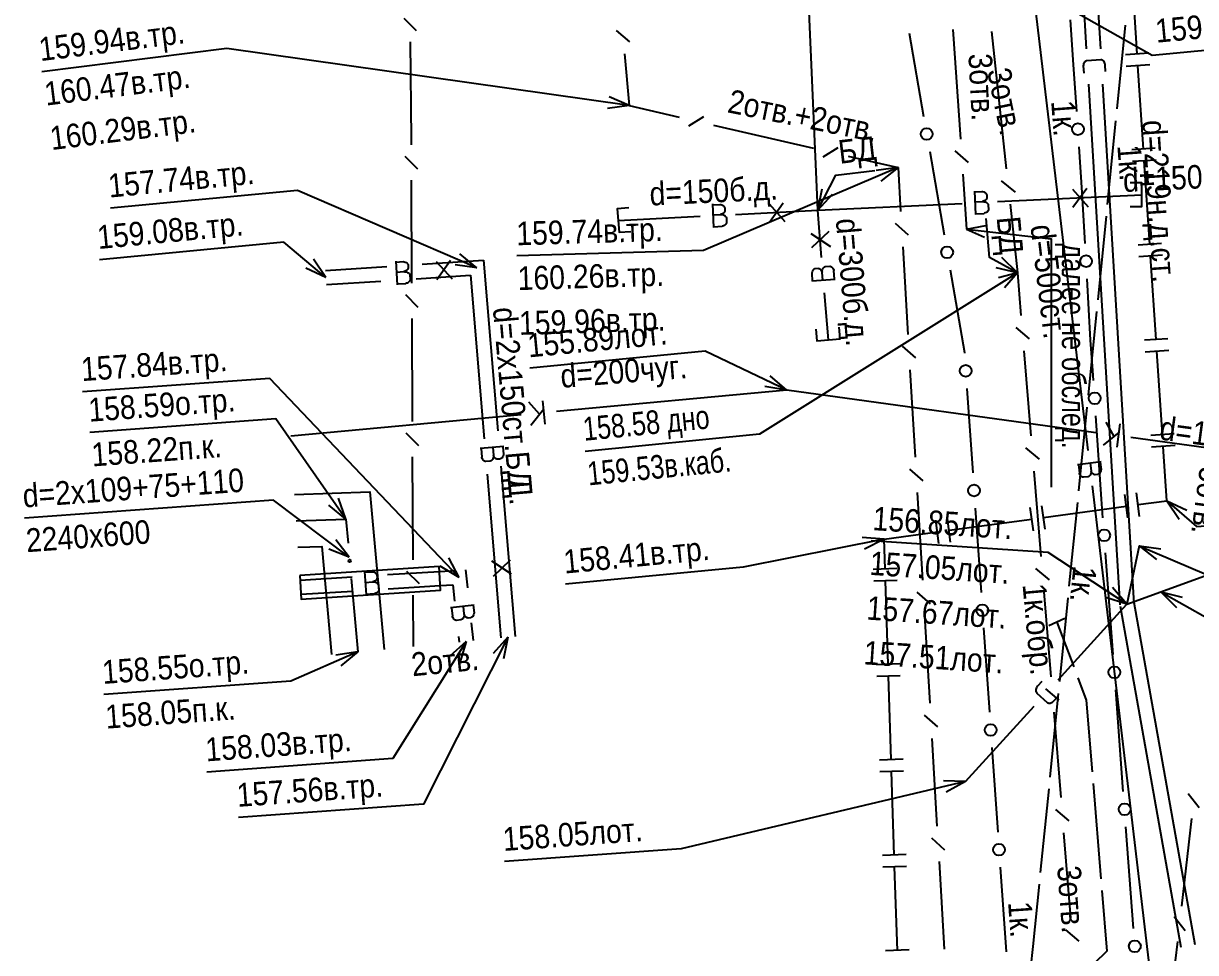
# Model space of a CAD drawing. Header units: metres. Extents: x -3947 to -3704, y 4976 to 6609.
# Drawn here: x -3881.22 to -3831.51, y 5616.87 to 5656.25 of the extents above; entities that cross this region are included whole.
import ezdxf
from ezdxf.enums import TextEntityAlignment as Align

# ---------------------------------------------------------------- set-up
doc = ezdxf.new("R2010")
doc.units = ezdxf.units.M
doc.header["$MEASUREMENT"] = 0
for name, color, linetype, lineweight in [('Водопровод', 7, 'Continuous', 25), ('Водосток', 7, 'Continuous', 25), ('Газопровод', 7, 'Continuous', 25), ('Кабели', 7, 'Continuous', 25), ('Кабель связи', 7, 'Continuous', 25), ('Кабель электрический', 7, 'Continuous', 25), ('Канализация самотёчная', 7, 'Continuous', 25), ('Подземные коммуникации', 7, 'Continuous', 25), ('Теплосеть', 7, 'Continuous', 25)]:
    doc.layers.add(name, color=color, linetype=linetype, lineweight=lineweight)
doc.styles.add('Style-RUSSIAN_1251', font='RUSSIAN_1251.shx')
doc.styles.add('Style-RUSSIAN_1251 I 0.00000', font='RUSSIAN_1251.shx')

msp = doc.modelspace()

# ---------------------------------------------------------------- linework, layer by layer
at = {"layer": 'Водопровод', "linetype": 'Continuous'}
for p, q in [((-3839.819, 5669.656), (-3836.076, 5638.144)), ((-3847.531, 5648.331), (-3847.971, 5658.475)), ((-3847.531, 5648.331), (-3847.344, 5649.246)), ((-3836.125, 5649.255), (-3836.709, 5648.443)), ((-3847.531, 5648.331), (-3846.899, 5649.018)), ((-3840.888, 5649.148), (-3840.84, 5648.151)), ((-3839.907, 5648.697), (-3833.781, 5648.991)), ((-3836.724, 5649.224), (-3836.06, 5648.476)), ((-3851.997, 5648.6), (-3851.946, 5647.603)), ((-3851.015, 5648.152), (-3847.531, 5648.331)), ((-3849.595, 5648.599), (-3848.928, 5647.854)), ((-3848.996, 5648.632), (-3849.577, 5647.818)), ((-3847.531, 5648.331), (-3841.405, 5648.625)), ((-3847.366, 5646.331), (-3847.531, 5648.331)), ((-3840.866, 5648.684), (-3840.545, 5648.7)), ((-3855.997, 5647.896), (-3852.513, 5648.075)), ((-3851.974, 5648.136), (-3851.653, 5648.153)), ((-3840.842, 5648.184), (-3840.48, 5648.201)), ((-3851.948, 5647.636), (-3851.586, 5647.654)), ((-3847.827, 5647.35), (-3846.996, 5646.795)), ((-3847.776, 5646.752), (-3847.051, 5647.442)), ((-3868.389, 5645.484), (-3868.917, 5646.255)), ((-3861.986, 5645.894), (-3862.714, 5646.48)), ((-3868.389, 5645.484), (-3869.239, 5645.872)), ((-3868.412, 5645.784), (-3865.81, 5645.95)), ((-3865.427, 5646.172), (-3865.363, 5645.177)), ((-3864.313, 5646.046), (-3861.712, 5646.212)), ((-3863.71, 5646.158), (-3863.034, 5645.421)), ((-3863.111, 5646.199), (-3863.682, 5645.378)), ((-3861.986, 5645.894), (-3862.911, 5646.02)), ((-3861.712, 5646.212), (-3861.103, 5638.982)), ((-3846.821, 5645.414), (-3846.851, 5645.775)), ((-3868.365, 5645.185), (-3866.061, 5645.333)), ((-3865.397, 5645.709), (-3865.077, 5645.73)), ((-3864.564, 5645.428), (-3862.26, 5645.576)), ((-3862.26, 5645.576), (-3861.676, 5638.639)), ((-3847.783, 5645.335), (-3846.788, 5645.417)), ((-3847.32, 5645.373), (-3847.346, 5645.693)), ((-3865.365, 5645.209), (-3865.004, 5645.232)), ((-3847.077, 5642.836), (-3847.242, 5644.836)), ((-3860.849, 5638.312), (-3861.843, 5638.228)), ((-3861.81, 5638.231), (-3861.78, 5637.87)), ((-3861.311, 5638.273), (-3861.284, 5637.953)), ((-3860.977, 5637.487), (-3860.369, 5630.257)), ((-3835.518, 5637.664), (-3836.509, 5637.547)), ((-3836.477, 5637.551), (-3836.434, 5637.191)), ((-3835.979, 5637.61), (-3835.941, 5637.291)), ((-3861.551, 5637.144), (-3860.967, 5630.206)), ((-3835.899, 5636.654), (-3832.156, 5605.142)), ((-3862.74, 5632.77), (-3863.18, 5633.594)), ((-3860.516, 5632.908), (-3861.348, 5633.462)), ((-3860.568, 5633.505), (-3861.292, 5632.814)), ((-3866.752, 5633.022), (-3866.688, 5632.027)), ((-3865.782, 5632.886), (-3863.574, 5633.026)), ((-3863.574, 5633.026), (-3862.875, 5633.063)), ((-3862.74, 5632.77), (-3863.542, 5633.249)), ((-3862.473, 5633.084), (-3862.389, 5632.333)), ((-3869.486, 5632.651), (-3867.279, 5632.791)), ((-3866.722, 5632.559), (-3866.401, 5632.58)), ((-3865.746, 5632.287), (-3863.54, 5632.428)), ((-3863.54, 5632.428), (-3863.007, 5632.456)), ((-3863.007, 5632.456), (-3862.929, 5631.76)), ((-3869.448, 5632.052), (-3867.242, 5632.192)), ((-3866.69, 5632.059), (-3866.329, 5632.082)), ((-3862.107, 5631.591), (-3863.099, 5631.48)), ((-3863.066, 5631.484), (-3863.026, 5631.124)), ((-3862.569, 5631.54), (-3862.533, 5631.22)), ((-3862.222, 5630.842), (-3862.138, 5630.09)), ((-3862.436, 5630.058), (-3863.126, 5629.429)), ((-3862.761, 5630.269), (-3862.734, 5630.026)), ((-3862.436, 5630.058), (-3862.702, 5629.163)), ((-3860.668, 5630.232), (-3861.298, 5629.542)), ((-3860.668, 5630.232), (-3860.851, 5629.316))]:
    msp.add_line(p, q, dxfattribs=at)
at = {"layer": 'Водопровод', "linetype": 'Continuous', "flags": 128}
for points in [[(-3847.531, 5648.331), (-3846.766, 5649.826), (-3845.113, 5650.021)], [(-3834.281, 5648.491), (-3833.781, 5648.491), (-3833.781, 5649.491), (-3834.281, 5649.491)], [(-3861.986, 5645.894), (-3869.599, 5649.174), (-3877.528, 5648.418)], [(-3840.886, 5649.111), (-3840.568, 5649.127), (-3840.537, 5649.122), (-3840.486, 5649.106), (-3840.438, 5649.08), (-3840.419, 5649.066), (-3840.401, 5649.049), (-3840.385, 5649.025), (-3840.371, 5648.996), (-3840.366, 5648.981), (-3840.361, 5648.865), (-3840.365, 5648.843), (-3840.377, 5648.812), (-3840.391, 5648.791), (-3840.407, 5648.77), (-3840.434, 5648.748), (-3840.468, 5648.728), (-3840.499, 5648.713), (-3840.545, 5648.7), (-3840.506, 5648.698), (-3840.472, 5648.696), (-3840.423, 5648.683), (-3840.392, 5648.668), (-3840.363, 5648.65), (-3840.332, 5648.62), (-3840.31, 5648.586), (-3840.299, 5648.554), (-3840.29, 5648.364), (-3840.293, 5648.345), (-3840.303, 5648.319), (-3840.322, 5648.288), (-3840.352, 5648.258), (-3840.379, 5648.238), (-3840.425, 5648.216), (-3840.452, 5648.205), (-3840.48, 5648.201)], [(-3855.537, 5648.433), (-3856.036, 5648.395), (-3855.958, 5647.397), (-3855.46, 5647.436)], [(-3851.996, 5648.563), (-3851.677, 5648.579), (-3851.647, 5648.575), (-3851.596, 5648.559), (-3851.548, 5648.534), (-3851.528, 5648.52), (-3851.511, 5648.502), (-3851.494, 5648.478), (-3851.48, 5648.449), (-3851.475, 5648.435), (-3851.469, 5648.319), (-3851.474, 5648.296), (-3851.485, 5648.266), (-3851.499, 5648.245), (-3851.515, 5648.223), (-3851.542, 5648.201), (-3851.576, 5648.181), (-3851.607, 5648.166), (-3851.653, 5648.153), (-3851.614, 5648.151), (-3851.58, 5648.149), (-3851.531, 5648.136), (-3851.5, 5648.121), (-3851.471, 5648.104), (-3851.44, 5648.074), (-3851.418, 5648.039), (-3851.407, 5648.008), (-3851.397, 5647.818), (-3851.4, 5647.799), (-3851.41, 5647.772), (-3851.429, 5647.741), (-3851.459, 5647.712), (-3851.486, 5647.692), (-3851.531, 5647.669), (-3851.559, 5647.658), (-3851.586, 5647.654)], [(-3868.389, 5645.484), (-3870.173, 5646.983), (-3877.996, 5646.237)], [(-3865.425, 5646.136), (-3865.106, 5646.156), (-3865.076, 5646.152), (-3865.025, 5646.137), (-3864.976, 5646.112), (-3864.957, 5646.098), (-3864.939, 5646.081), (-3864.922, 5646.058), (-3864.907, 5646.029), (-3864.903, 5646.014), (-3864.895, 5645.898), (-3864.899, 5645.876), (-3864.911, 5645.845), (-3864.924, 5645.824), (-3864.94, 5645.802), (-3864.966, 5645.78), (-3865, 5645.759), (-3865.031, 5645.744), (-3865.077, 5645.73), (-3865.038, 5645.728), (-3865.004, 5645.727), (-3864.955, 5645.715), (-3864.924, 5645.7), (-3864.895, 5645.683), (-3864.863, 5645.653), (-3864.84, 5645.619), (-3864.829, 5645.588), (-3864.817, 5645.398), (-3864.819, 5645.379), (-3864.829, 5645.353), (-3864.847, 5645.321), (-3864.877, 5645.291), (-3864.904, 5645.271), (-3864.949, 5645.248), (-3864.976, 5645.236), (-3865.004, 5645.232)], [(-3847.746, 5645.338), (-3847.772, 5645.656), (-3847.769, 5645.686), (-3847.755, 5645.738), (-3847.731, 5645.787), (-3847.717, 5645.806), (-3847.7, 5645.825), (-3847.677, 5645.842), (-3847.648, 5645.857), (-3847.634, 5645.862), (-3847.519, 5645.872), (-3847.496, 5645.868), (-3847.465, 5645.857), (-3847.443, 5645.844), (-3847.421, 5645.829), (-3847.399, 5645.803), (-3847.377, 5645.769), (-3847.361, 5645.738), (-3847.346, 5645.693), (-3847.346, 5645.732), (-3847.345, 5645.766), (-3847.334, 5645.816), (-3847.32, 5645.847), (-3847.303, 5645.876), (-3847.274, 5645.909), (-3847.241, 5645.932), (-3847.21, 5645.944), (-3847.02, 5645.96), (-3847.001, 5645.957), (-3846.974, 5645.948), (-3846.943, 5645.93), (-3846.912, 5645.901), (-3846.891, 5645.875), (-3846.867, 5645.83), (-3846.855, 5645.803), (-3846.851, 5645.775)], [(-3847.614, 5643.296), (-3847.576, 5642.797), (-3846.578, 5642.875), (-3846.617, 5643.373)], [(-3862.74, 5632.77), (-3870.768, 5641.197), (-3878.706, 5640.639)], [(-3860.885, 5638.309), (-3860.859, 5637.991), (-3860.862, 5637.961), (-3860.876, 5637.909), (-3860.9, 5637.86), (-3860.913, 5637.84), (-3860.93, 5637.822), (-3860.953, 5637.805), (-3860.982, 5637.79), (-3860.997, 5637.785), (-3861.112, 5637.775), (-3861.135, 5637.779), (-3861.166, 5637.789), (-3861.187, 5637.802), (-3861.209, 5637.817), (-3861.232, 5637.844), (-3861.254, 5637.877), (-3861.269, 5637.908), (-3861.284, 5637.953), (-3861.285, 5637.914), (-3861.286, 5637.88), (-3861.297, 5637.831), (-3861.311, 5637.8), (-3861.327, 5637.77), (-3861.356, 5637.738), (-3861.39, 5637.714), (-3861.421, 5637.702), (-3861.61, 5637.686), (-3861.629, 5637.688), (-3861.656, 5637.697), (-3861.688, 5637.715), (-3861.718, 5637.745), (-3861.739, 5637.771), (-3861.764, 5637.816), (-3861.775, 5637.843), (-3861.78, 5637.87)], [(-3835.555, 5637.66), (-3835.517, 5637.344), (-3835.519, 5637.313), (-3835.532, 5637.261), (-3835.554, 5637.211), (-3835.567, 5637.191), (-3835.583, 5637.172), (-3835.606, 5637.154), (-3835.634, 5637.138), (-3835.648, 5637.132), (-3835.763, 5637.119), (-3835.786, 5637.122), (-3835.817, 5637.131), (-3835.839, 5637.144), (-3835.862, 5637.158), (-3835.885, 5637.183), (-3835.908, 5637.216), (-3835.925, 5637.246), (-3835.941, 5637.291), (-3835.941, 5637.252), (-3835.94, 5637.218), (-3835.949, 5637.168), (-3835.963, 5637.136), (-3835.978, 5637.106), (-3836.006, 5637.073), (-3836.039, 5637.048), (-3836.069, 5637.035), (-3836.258, 5637.013), (-3836.277, 5637.015), (-3836.304, 5637.023), (-3836.336, 5637.039), (-3836.368, 5637.068), (-3836.39, 5637.093), (-3836.416, 5637.137), (-3836.428, 5637.164), (-3836.434, 5637.191)], [(-3869.499, 5632.85), (-3869.436, 5631.852), (-3863.525, 5632.228), (-3863.589, 5633.226), (-3869.499, 5632.85)], [(-3866.749, 5632.986), (-3866.431, 5633.006), (-3866.401, 5633.002), (-3866.349, 5632.987), (-3866.301, 5632.962), (-3866.281, 5632.948), (-3866.263, 5632.931), (-3866.247, 5632.907), (-3866.232, 5632.878), (-3866.227, 5632.864), (-3866.22, 5632.748), (-3866.224, 5632.726), (-3866.235, 5632.695), (-3866.249, 5632.673), (-3866.264, 5632.652), (-3866.291, 5632.63), (-3866.325, 5632.609), (-3866.356, 5632.594), (-3866.401, 5632.58), (-3866.363, 5632.578), (-3866.329, 5632.577), (-3866.279, 5632.565), (-3866.249, 5632.55), (-3866.219, 5632.533), (-3866.188, 5632.503), (-3866.165, 5632.469), (-3866.154, 5632.438), (-3866.142, 5632.248), (-3866.144, 5632.229), (-3866.154, 5632.202), (-3866.172, 5632.171), (-3866.202, 5632.141), (-3866.229, 5632.121), (-3866.274, 5632.097), (-3866.301, 5632.086), (-3866.329, 5632.082)], [(-3862.144, 5631.587), (-3862.108, 5631.27), (-3862.11, 5631.24), (-3862.123, 5631.188), (-3862.146, 5631.138), (-3862.159, 5631.118), (-3862.175, 5631.099), (-3862.198, 5631.082), (-3862.226, 5631.066), (-3862.241, 5631.06), (-3862.356, 5631.047), (-3862.378, 5631.05), (-3862.41, 5631.06), (-3862.432, 5631.073), (-3862.454, 5631.087), (-3862.477, 5631.113), (-3862.5, 5631.146), (-3862.517, 5631.176), (-3862.533, 5631.22), (-3862.532, 5631.182), (-3862.532, 5631.148), (-3862.542, 5631.098), (-3862.555, 5631.066), (-3862.57, 5631.036), (-3862.599, 5631.003), (-3862.632, 5630.979), (-3862.662, 5630.966), (-3862.851, 5630.945), (-3862.87, 5630.946), (-3862.898, 5630.955), (-3862.93, 5630.972), (-3862.961, 5631), (-3862.983, 5631.026), (-3863.008, 5631.07), (-3863.021, 5631.097), (-3863.026, 5631.124)], [(-3862.436, 5630.058), (-3865.554, 5625.086), (-3873.434, 5624.518)], [(-3860.668, 5630.232), (-3864.25, 5623.156), (-3872.102, 5622.59)]]:
    msp.add_lwpolyline(points, dxfattribs=at)
at = {"layer": 'Водосток', "linetype": 'Continuous'}
for p, q in [((-3837.479, 5677.239), (-3836.144, 5655.169)), ((-3836.874, 5677.183), (-3835.543, 5655.169)), ((-3836.054, 5653.672), (-3834.719, 5631.602)), ((-3835.453, 5653.672), (-3834.121, 5631.658)), ((-3833.901, 5634.106), (-3833.17, 5633.525)), ((-3833.901, 5634.106), (-3832.975, 5633.985)), ((-3834.42, 5631.63), (-3829.355, 5633.471)), ((-3834.42, 5631.63), (-3835.034, 5632.334)), ((-3834.42, 5631.63), (-3835.309, 5631.917)), ((-3832.983, 5632.152), (-3832.32, 5631.494)), ((-3832.983, 5632.152), (-3832.076, 5631.93)), ((-3837.339, 5628.426), (-3834.42, 5631.63)), ((-3834.71, 5631.547), (-3832.132, 5617.093)), ((-3834.13, 5631.713), (-3831.542, 5617.203)), ((-3841.268, 5624.113), (-3838.349, 5627.317)), ((-3841.268, 5624.113), (-3842.201, 5624.149)), ((-3841.268, 5624.113), (-3842.086, 5623.663))]:
    msp.add_line(p, q, dxfattribs=at)
at = {"layer": 'Водосток', "linetype": 'Continuous', "flags": 128}
for points in [[(-3835.324, 5654.21), (-3835.34, 5654.487), (-3835.345, 5654.525), (-3835.354, 5654.555), (-3835.368, 5654.595), (-3835.388, 5654.631), (-3835.41, 5654.657), (-3835.442, 5654.68), (-3835.475, 5654.699), (-3835.503, 5654.704), (-3835.531, 5654.707), (-3836.115, 5654.672), (-3836.139, 5654.666), (-3836.16, 5654.658), (-3836.184, 5654.642), (-3836.201, 5654.625), (-3836.223, 5654.601), (-3836.242, 5654.575), (-3836.254, 5654.542), (-3836.267, 5654.495), (-3836.269, 5654.458), (-3836.251, 5654.149)], [(-3834.42, 5631.63), (-3837.756, 5633.831), (-3845.259, 5634.326)], [(-3833.901, 5634.106), (-3834.42, 5631.63)], [(-3833.901, 5634.106), (-3831.049, 5632.897), (-3823.944, 5633.574)], [(-3832.983, 5632.152), (-3830.975, 5631.026), (-3824.24, 5631.668)], [(-3838.024, 5628.359), (-3838.211, 5628.154), (-3838.235, 5628.123), (-3838.25, 5628.097), (-3838.27, 5628.059), (-3838.281, 5628.019), (-3838.284, 5627.985), (-3838.279, 5627.946), (-3838.269, 5627.909), (-3838.253, 5627.886), (-3838.236, 5627.864), (-3837.804, 5627.47), (-3837.782, 5627.456), (-3837.762, 5627.447), (-3837.734, 5627.44), (-3837.71, 5627.44), (-3837.677, 5627.441), (-3837.645, 5627.446), (-3837.613, 5627.461), (-3837.571, 5627.484), (-3837.542, 5627.508), (-3837.334, 5627.737)], [(-3841.268, 5624.113), (-3853.327, 5621.262), (-3860.819, 5620.722)]]:
    msp.add_lwpolyline(points, dxfattribs=at)
at = {"layer": 'Газопровод', "linetype": 'Continuous'}
for p, q in [((-3833.983, 5654.959), (-3834.218, 5658.494)), ((-3833.484, 5654.992), (-3834.482, 5654.925)), ((-3833.451, 5654.493), (-3834.449, 5654.426)), ((-3833.715, 5650.924), (-3833.95, 5654.46)), ((-3833.216, 5650.957), (-3834.214, 5650.891)), ((-3833.183, 5650.458), (-3834.18, 5650.392)), ((-3833.447, 5646.889), (-3833.682, 5650.425)), ((-3832.948, 5646.922), (-3833.945, 5646.856)), ((-3832.914, 5646.423), (-3833.912, 5646.357)), ((-3833.178, 5642.855), (-3833.413, 5646.39)), ((-3832.679, 5642.888), (-3833.677, 5642.821)), ((-3832.646, 5642.389), (-3833.644, 5642.323)), ((-3832.91, 5638.82), (-3833.145, 5642.356)), ((-3832.411, 5638.853), (-3833.409, 5638.787)), ((-3832.378, 5638.354), (-3833.376, 5638.288)), ((-3833.882, 5635.357), (-3834.016, 5636.348)), ((-3834.377, 5635.29), (-3834.512, 5636.281)), ((-3832.724, 5636.019), (-3832.207, 5635.241)), ((-3832.724, 5636.019), (-3831.88, 5635.62)), ((-3838.384, 5634.746), (-3838.519, 5635.737)), ((-3837.889, 5634.813), (-3838.023, 5635.804)), ((-3837.956, 5635.309), (-3834.445, 5635.785)), ((-3842.391, 5634.202), (-3842.525, 5635.193)), ((-3841.895, 5634.269), (-3842.03, 5635.26)), ((-3841.963, 5634.765), (-3838.451, 5635.241)), ((-3844.715, 5634.391), (-3845.647, 5634.46)), ((-3844.715, 5634.391), (-3845.549, 5633.97)), ((-3844.175, 5633.142), (-3845.174, 5633.11)), ((-3844.159, 5632.642), (-3845.158, 5632.61)), ((-3844.545, 5629.084), (-3844.658, 5632.626)), ((-3844.045, 5629.1), (-3845.044, 5629.068)), ((-3844.029, 5628.601), (-3845.028, 5628.568)), ((-3844.415, 5625.043), (-3844.529, 5628.584)), ((-3843.915, 5625.059), (-3844.914, 5625.027)), ((-3843.899, 5624.559), (-3844.898, 5624.527)), ((-3844.285, 5621.001), (-3844.399, 5624.543)), ((-3843.785, 5621.017), (-3844.785, 5620.985)), ((-3843.769, 5620.518), (-3844.769, 5620.485)), ((-3844.155, 5616.96), (-3844.269, 5620.502)), ((-3843.655, 5616.976), (-3844.655, 5616.944))]:
    msp.add_line(p, q, dxfattribs=at)
at = {"layer": 'Газопровод', "linetype": 'Continuous', "flags": 128}
for points in [[(-3833.949, 5635.853), (-3832.724, 5636.019), (-3832.877, 5638.321)], [(-3832.724, 5636.019), (-3831.466, 5634.931), (-3823.571, 5635.5)], [(-3844.715, 5634.391), (-3850.695, 5633.199), (-3858.222, 5632.482)], [(-3844.674, 5633.126), (-3844.715, 5634.391), (-3842.458, 5634.697)]]:
    msp.add_lwpolyline(points, dxfattribs=at)
at = {"layer": 'Кабели', "linetype": 'Continuous'}
for p, q in [((-3843.652, 5655.836), (-3843.04, 5652.302)), ((-3842.784, 5650.824), (-3842.172, 5647.289)), ((-3836.31, 5649.08), (-3836.444, 5651.021)), ((-3836.191, 5646.922), (-3836.31, 5649.08)), ((-3841.204, 5640.779), (-3840.955, 5637.2)), ((-3840.851, 5635.704), (-3840.602, 5632.125)), ((-3835.005, 5629.495), (-3835.326, 5633.805)), ((-3840.498, 5630.629), (-3840.249, 5627.05)), ((-3834.574, 5623.688), (-3834.894, 5627.999)), ((-3840.145, 5625.554), (-3839.896, 5621.975)), ((-3834.142, 5617.881), (-3834.462, 5622.192)), ((-3839.792, 5620.479), (-3839.543, 5616.9))]:
    msp.add_line(p, q, dxfattribs=at)
at = {"layer": 'Кабели', "linetype": 'Continuous', "flags": 128}
for points in [[(-3836.548, 5652.517), (-3836.699, 5654.705), (-3836.816, 5656.398)], [(-3841.916, 5645.811), (-3841.31, 5642.308), (-3841.308, 5642.276)], [(-3835.833, 5641.111), (-3835.862, 5641.535), (-3835.966, 5642.819), (-3836.109, 5645.424)], [(-3835.437, 5635.301), (-3835.496, 5636.089), (-3835.733, 5639.614)]]:
    msp.add_lwpolyline(points, dxfattribs=at)
at = {"layer": 'Кабели', "linetype": 'Continuous'}
for centre in [(-3842.912, 5651.563), (-3836.496, 5651.769), (-3842.044, 5646.55), (-3836.15, 5646.173), (-3841.256, 5641.527), (-3835.783, 5640.362), (-3840.903, 5636.452), (-3835.382, 5634.553), (-3840.55, 5631.377), (-3834.95, 5628.747), (-3840.197, 5626.302), (-3834.518, 5622.94), (-3839.844, 5621.227), (-3834.086, 5617.133)]:
    msp.add_circle(centre, 0.25, dxfattribs=at)
at = {"layer": 'Кабель связи', "linetype": 'Continuous'}
for p, q in [((-3865.09, 5656.48), (-3864.555, 5655.955)), ((-3856.084, 5655.95), (-3855.507, 5655.47)), ((-3841.801, 5656.001), (-3841.483, 5651.351)), ((-3840.159, 5655.908), (-3839.533, 5650.084)), ((-3855.727, 5654.963), (-3855.525, 5652.769)), ((-3855.525, 5652.769), (-3856.451, 5652.647)), ((-3855.525, 5652.769), (-3856.381, 5653.142)), ((-3855.525, 5652.769), (-3853.406, 5652.28)), ((-3852.993, 5651.913), (-3852.358, 5652.31)), ((-3851.945, 5651.943), (-3847.707, 5650.966)), ((-3847.294, 5650.599), (-3846.658, 5650.997)), ((-3841.714, 5650.849), (-3841.149, 5650.357)), ((-3865.039, 5650.62), (-3864.507, 5650.092)), ((-3846.245, 5650.629), (-3844.126, 5650.141)), ((-3844.126, 5650.141), (-3845.052, 5650.019)), ((-3844.126, 5650.141), (-3844.856, 5649.559)), ((-3844.126, 5650.141), (-3844.016, 5648.284)), ((-3841.381, 5649.855), (-3841.221, 5647.529)), ((-3864.77, 5649.606), (-3864.753, 5645.243)), ((-3839.745, 5649.573), (-3839.161, 5649.103)), ((-3839.373, 5648.592), (-3839.06, 5645.68)), ((-3844.252, 5647.784), (-3843.692, 5647.286)), ((-3841.221, 5647.529), (-3840.398, 5647.688)), ((-3841.221, 5647.529), (-3840.454, 5647.191)), ((-3843.928, 5646.786), (-3843.708, 5643.072)), ((-3839.06, 5645.68), (-3839.871, 5645.468)), ((-3839.06, 5645.68), (-3839.606, 5645.044)), ((-3839.06, 5645.68), (-3838.911, 5643.873)), ((-3865.016, 5644.757), (-3864.484, 5644.229)), ((-3864.747, 5643.743), (-3864.73, 5639.381)), ((-3839.135, 5643.368), (-3838.564, 5642.884)), ((-3843.944, 5642.572), (-3843.383, 5642.074)), ((-3838.788, 5642.379), (-3838.49, 5638.765)), ((-3843.619, 5641.574), (-3843.399, 5637.86)), ((-3864.994, 5638.895), (-3864.461, 5638.367)), ((-3864.725, 5637.881), (-3864.708, 5633.518)), ((-3838.714, 5638.26), (-3838.143, 5637.776)), ((-3843.635, 5637.36), (-3843.075, 5636.862)), ((-3838.367, 5637.271), (-3838.069, 5633.657)), ((-3843.311, 5636.362), (-3843.091, 5632.648)), ((-3864.971, 5633.032), (-3864.439, 5632.504)), ((-3838.293, 5633.152), (-3837.722, 5632.668)), ((-3864.702, 5632.018), (-3864.693, 5629.837)), ((-3843.327, 5632.148), (-3842.767, 5631.65)), ((-3837.946, 5632.163), (-3837.648, 5628.549)), ((-3843.002, 5631.15), (-3842.783, 5627.436)), ((-3837.872, 5628.044), (-3837.301, 5627.56)), ((-3843.019, 5626.936), (-3842.458, 5626.438)), ((-3837.525, 5627.055), (-3837.227, 5623.441)), ((-3842.694, 5625.938), (-3842.474, 5622.224)), ((-3831.353, 5623.008), (-3831.82, 5623.594)), ((-3837.451, 5622.936), (-3836.88, 5622.452)), ((-3832.095, 5618.828), (-3831.671, 5622.556)), ((-3837.104, 5621.947), (-3836.806, 5618.333)), ((-3842.71, 5621.724), (-3842.15, 5621.226)), ((-3842.386, 5620.726), (-3842.166, 5617.012)), ((-3831.947, 5617.789), (-3832.413, 5618.376)), ((-3837.03, 5617.828), (-3836.459, 5617.344)), ((-3832.689, 5613.609), (-3832.265, 5617.337))]:
    msp.add_line(p, q, dxfattribs=at)
at = {"layer": 'Кабель связи', "linetype": 'Continuous', "flags": 128}
for points in [[(-3842.063, 5659.823), (-3833.344, 5654.913), (-3825.902, 5655.614)], [(-3864.816, 5655.468), (-3864.777, 5651.352), (-3864.776, 5651.106)], [(-3855.525, 5652.769), (-3872.592, 5655.182), (-3880.438, 5654.205)], [(-3844.126, 5650.141), (-3852.375, 5646.633), (-3860.286, 5646.395)], [(-3841.221, 5647.529), (-3837.626, 5647.123), (-3837.626, 5636.595)], [(-3839.06, 5645.68), (-3849.995, 5638.843), (-3857.391, 5638.109)]]:
    msp.add_lwpolyline(points, dxfattribs=at)
at = {"layer": 'Кабель электрический', "linetype": 'Continuous'}
for p, q in [((-3834.491, 5656.176), (-3834.847, 5652.627)), ((-3834.897, 5652.129), (-3835.253, 5648.581)), ((-3835.303, 5648.083), (-3835.659, 5644.535)), ((-3835.709, 5644.037), (-3836.064, 5640.488)), ((-3836.114, 5639.991), (-3836.47, 5636.442)), ((-3836.52, 5635.945), (-3836.876, 5632.396)), ((-3836.926, 5631.899), (-3837.282, 5628.35)), ((-3837.047, 5631.031), (-3837.729, 5630.719)), ((-3837.388, 5630.875), (-3836.677, 5628.977)), ((-3837.332, 5627.852), (-3837.687, 5624.304)), ((-3835.857, 5624.03), (-3835.525, 5619.989)), ((-3837.737, 5623.806), (-3838.093, 5620.258))]:
    msp.add_line(p, q, dxfattribs=at)
at = {"layer": 'Кабель электрический', "linetype": 'Continuous', "flags": 128}
for points in [[(-3836.501, 5628.508), (-3836.147, 5627.562), (-3835.898, 5624.528)], [(-3838.143, 5619.76), (-3838.408, 5617.117), (-3838.504, 5616.212)], [(-3835.484, 5619.491), (-3835.273, 5616.925), (-3836.33, 5615.889)]]:
    msp.add_lwpolyline(points, dxfattribs=at)
at = {"layer": 'Канализация самотёчная', "linetype": 'Continuous'}
for p, q in [((-3848.848, 5640.703), (-3849.552, 5641.317)), ((-3848.848, 5640.703), (-3849.768, 5640.866)), ((-3848.848, 5640.703), (-3858.613, 5639.8)), ((-3835.733, 5638.903), (-3848.848, 5640.703)), ((-3859.324, 5639.686), (-3859.783, 5640.201)), ((-3859.153, 5639.904), (-3859.692, 5639.214)), ((-3859.094, 5639.269), (-3859.185, 5640.256)), ((-3860.106, 5639.662), (-3869.871, 5638.759)), ((-3834.966, 5638.748), (-3835.296, 5639.354)), ((-3834.75, 5638.922), (-3835.431, 5638.372)), ((-3834.836, 5638.291), (-3834.702, 5639.272)), ((-3821.132, 5636.898), (-3834.247, 5638.698))]:
    msp.add_line(p, q, dxfattribs=at)
at = {"layer": 'Канализация самотёчная', "linetype": 'Continuous', "flags": 128}
msp.add_lwpolyline([(-3848.848, 5640.703), (-3852.301, 5642.354), (-3859.744, 5641.645)], dxfattribs=at)
at = {"layer": 'Подземные коммуникации', "linetype": 'Continuous'}
for q in [(-3839.729, 5646.332), (-3839.969, 5645.893)]:
    msp.add_line((-3839.06, 5645.68), q, dxfattribs=at)
at = {"layer": 'Подземные коммуникации', "linetype": 'Continuous', "flags": 128}
msp.add_lwpolyline([(-3839.06, 5645.68), (-3840.247, 5646.331), (-3840.394, 5647.989)], dxfattribs=at)
at = {"layer": 'Теплосеть', "linetype": 'Continuous'}
for p, q in [((-3867.543, 5635.24), (-3868.263, 5635.835)), ((-3867.543, 5635.24), (-3867.854, 5636.121)), ((-3867.398, 5633.623), (-3867.967, 5634.364)), ((-3867.398, 5633.623), (-3868.267, 5633.965)), ((-3867.316, 5632.724), (-3867.036, 5629.607)), ((-3867.036, 5629.607), (-3867.961, 5629.479)), ((-3867.036, 5629.607), (-3867.762, 5629.02))]:
    msp.add_line(p, q, dxfattribs=at)
at = {"layer": 'Теплосеть', "linetype": 'Continuous', "flags": 128}
for points in [[(-3867.543, 5635.24), (-3870.508, 5639.485), (-3878.395, 5638.916)], [(-3869.715, 5636.281), (-3866.523, 5636.398), (-3865.92, 5629.708)], [(-3867.398, 5633.623), (-3870.613, 5636.042), (-3881.177, 5635.28)], [(-3869.644, 5635.162), (-3867.543, 5635.24), (-3867.451, 5634.218)], [(-3869.574, 5634.044), (-3868.563, 5634.082), (-3868.151, 5629.507)], [(-3867.036, 5629.607), (-3869.883, 5628.373), (-3877.811, 5627.802)]]:
    msp.add_lwpolyline(points, dxfattribs=at)
at = {"layer": 'Теплосеть', "linetype": 'Continuous'}
msp.add_circle((-3867.384, 5633.471), 0.05, dxfattribs=at)

# ---------------------------------------------------------------- texts
at = {"layer": 'Водопровод', "linetype": 'Continuous', "style": 'Style-RUSSIAN_1251', "width": 0.899998}
for s, rotation, p in [('БД', 6.7437, (-3846.713, 5651.292)), ('157.74в.тр.', 5.4422, (-3877.665, 5649.862)), ('159.08в.тр.', 5.4422, (-3878.133, 5647.681)), ('157.84в.тр.', 4.0222, (-3878.808, 5642.085)), ('158.03в.тр.', 4.1213, (-3873.538, 5625.965)), ('157.56в.тр.', 4.1213, (-3872.206, 5624.037))]:
    msp.add_text(s, height=1, rotation=rotation, dxfattribs=at).set_placement(p, align=Align.TOP_LEFT)
for s, rotation, p in [('d=150б.д.', 2.7481, (-3834.563, 5649.102)), ('d=150б.д.', 2.7481, (-3854.641, 5648.528)), ('d=300б.д.', 274.7231, (-3846.766, 5647.954)), ('d=500ст.', 276.7737, (-3838.512, 5647.67)), ('d=2х150ст.БД', 274.9537, (-3861.308, 5644.183))]:
    msp.add_text(s, height=1, rotation=rotation, dxfattribs=at).set_placement(p)
at = {"layer": 'Водосток', "linetype": 'Continuous', "style": 'Style-RUSSIAN_1251', "width": 0.899998}
for s, rotation, p in [('156.85лот.', 356.2272, (-3845.163, 5635.773)), ('157.05лот.', 356.2272, (-3845.288, 5633.877)), ('157.67лот.', 356.2272, (-3845.414, 5631.981)), ('157.51лот.', 356.2272, (-3845.539, 5630.085)), ('158.05лот.', 4.1213, (-3860.923, 5622.168))]:
    msp.add_text(s, height=1, rotation=rotation, dxfattribs=at).set_placement(p, align=Align.TOP_LEFT)
at = {"layer": 'Газопровод', "linetype": 'Continuous', "style": 'Style-RUSSIAN_1251 I 0.00000', "width": 0.899998}
msp.add_text('d=219н.д.ст.', height=1, rotation=273.8027, dxfattribs=at).set_placement((-3833.768, 5652.127))
at = {"layer": 'Газопровод', "linetype": 'Continuous', "style": 'Style-RUSSIAN_1251', "width": 0.899998}
msp.add_text('158.41в.тр.', height=1, rotation=5.4422, dxfattribs=at).set_placement((-3858.359, 5633.925), align=Align.TOP_LEFT)
at = {"layer": 'Кабели', "linetype": 'Continuous', "style": 'Style-RUSSIAN_1251', "width": 0.899998}
for rotation, p in [(274.2626, (-3837.633, 5652.956)), (273.9371, (-3839.459, 5619))]:
    msp.add_text('1к.', height=1, rotation=rotation, dxfattribs=at).set_placement(p)
at = {"layer": 'Кабель связи', "linetype": 'Continuous', "style": 'Style-RUSSIAN_1251'}
for s, rotation, width, p in [('159.81в.тр.', 5.3819, 0.899998, (-3833.261, 5656.427)), ('159.94в.тр.', 7.0961, 0.9, (-3880.617, 5655.644)), ('160.47в.тр.', 7.0961, 0.9, (-3880.383, 5653.758)), ('160.29в.тр.', 7.0961, 0.9, (-3880.148, 5651.873)), ('159.74в.тр.', 1.7229, 0.9, (-3860.33, 5647.844)), ('далее не обслед.', 270, 0.8, (-3836.176, 5646.923)), ('160.26в.тр.', 1.7229, 0.9, (-3860.273, 5645.945)), ('159.96в.тр.', 1.7229, 0.9, (-3860.215, 5644.046)), ('158.58 дно', 5.6645, 0.8, (-3857.534, 5639.552)), ('159.53в.каб.', 5.6645, 0.8, (-3857.346, 5637.661))]:
    msp.add_text(s, height=1, rotation=rotation, dxfattribs=dict(at, width=width)).set_placement(p, align=Align.TOP_LEFT)
for s, rotation, width, p in [('3отв.', 272.8945, 0.899998, (-3841.143, 5654.956)), ('3отв.', 281.7013, 0.899998, (-3840.353, 5654.247)), ('2отв.+2отв.', 348.5439, 0.9, (-3851.4, 5652.49)), ('5отв.', 262.4033, 0.899998, (-3831.318, 5637.494)), ('2отв.', 5.5894, 0.899998, (-3864.714, 5628.575)), ('3отв.', 274.2142, 0.899998, (-3837.379, 5620.515))]:
    msp.add_text(s, height=1, rotation=rotation, dxfattribs=dict(at, width=width)).set_placement(p)
at = {"layer": 'Кабель электрический', "linetype": 'Continuous', "style": 'Style-RUSSIAN_1251', "width": 0.899998}
for s, rotation, p in [('1к.', 274.2626, (-3834.827, 5651.071)), ('1к.', 264.2738, (-3836.686, 5633.289)), ('1к.обр.', 275.1467, (-3838.846, 5632.467))]:
    msp.add_text(s, height=1, rotation=rotation, dxfattribs=at).set_placement(p)
at = {"layer": 'Канализация самотёчная', "linetype": 'Continuous', "style": 'Style-RUSSIAN_1251', "width": 0.899998}
for s, rotation, p in [('d=2х150ст.Б.Д.', 274.9537, (-3861.308, 5644.183)), ('d=200чуг.', 4.4726, (-3858.403, 5640.802)), ('d=189ац.', 352.3902, (-3833.073, 5638.618))]:
    msp.add_text(s, height=1, rotation=rotation, dxfattribs=at).set_placement(p)
msp.add_text('155.89лот.', height=1, rotation=5.4422, dxfattribs=at).set_placement((-3859.882, 5643.088), align=Align.TOP_LEFT)
at = {"layer": 'Подземные коммуникации', "linetype": 'Continuous', "style": 'Style-RUSSIAN_1251', "width": 0.899998}
msp.add_text('БД', height=1, rotation=275.0408, dxfattribs=at).set_placement((-3838.949, 5648.116), align=Align.TOP_LEFT)
at = {"layer": 'Теплосеть', "linetype": 'Continuous', "style": 'Style-RUSSIAN_1251', "width": 0.899998}
for s, p in [('158.59о.тр.', (-3878.499, 5640.363)), ('158.22п.к.', (-3878.363, 5638.468)), ('d=2x109+75+110', (-3881.282, 5636.727)), ('2240x600', (-3881.145, 5634.832)), ('158.55о.тр.', (-3877.916, 5629.248)), ('158.05п.к.', (-3877.779, 5627.353))]:
    msp.add_text(s, height=1, rotation=4.1213, dxfattribs=at).set_placement(p, align=Align.TOP_LEFT)

doc.saveas('drawing.dxf')
